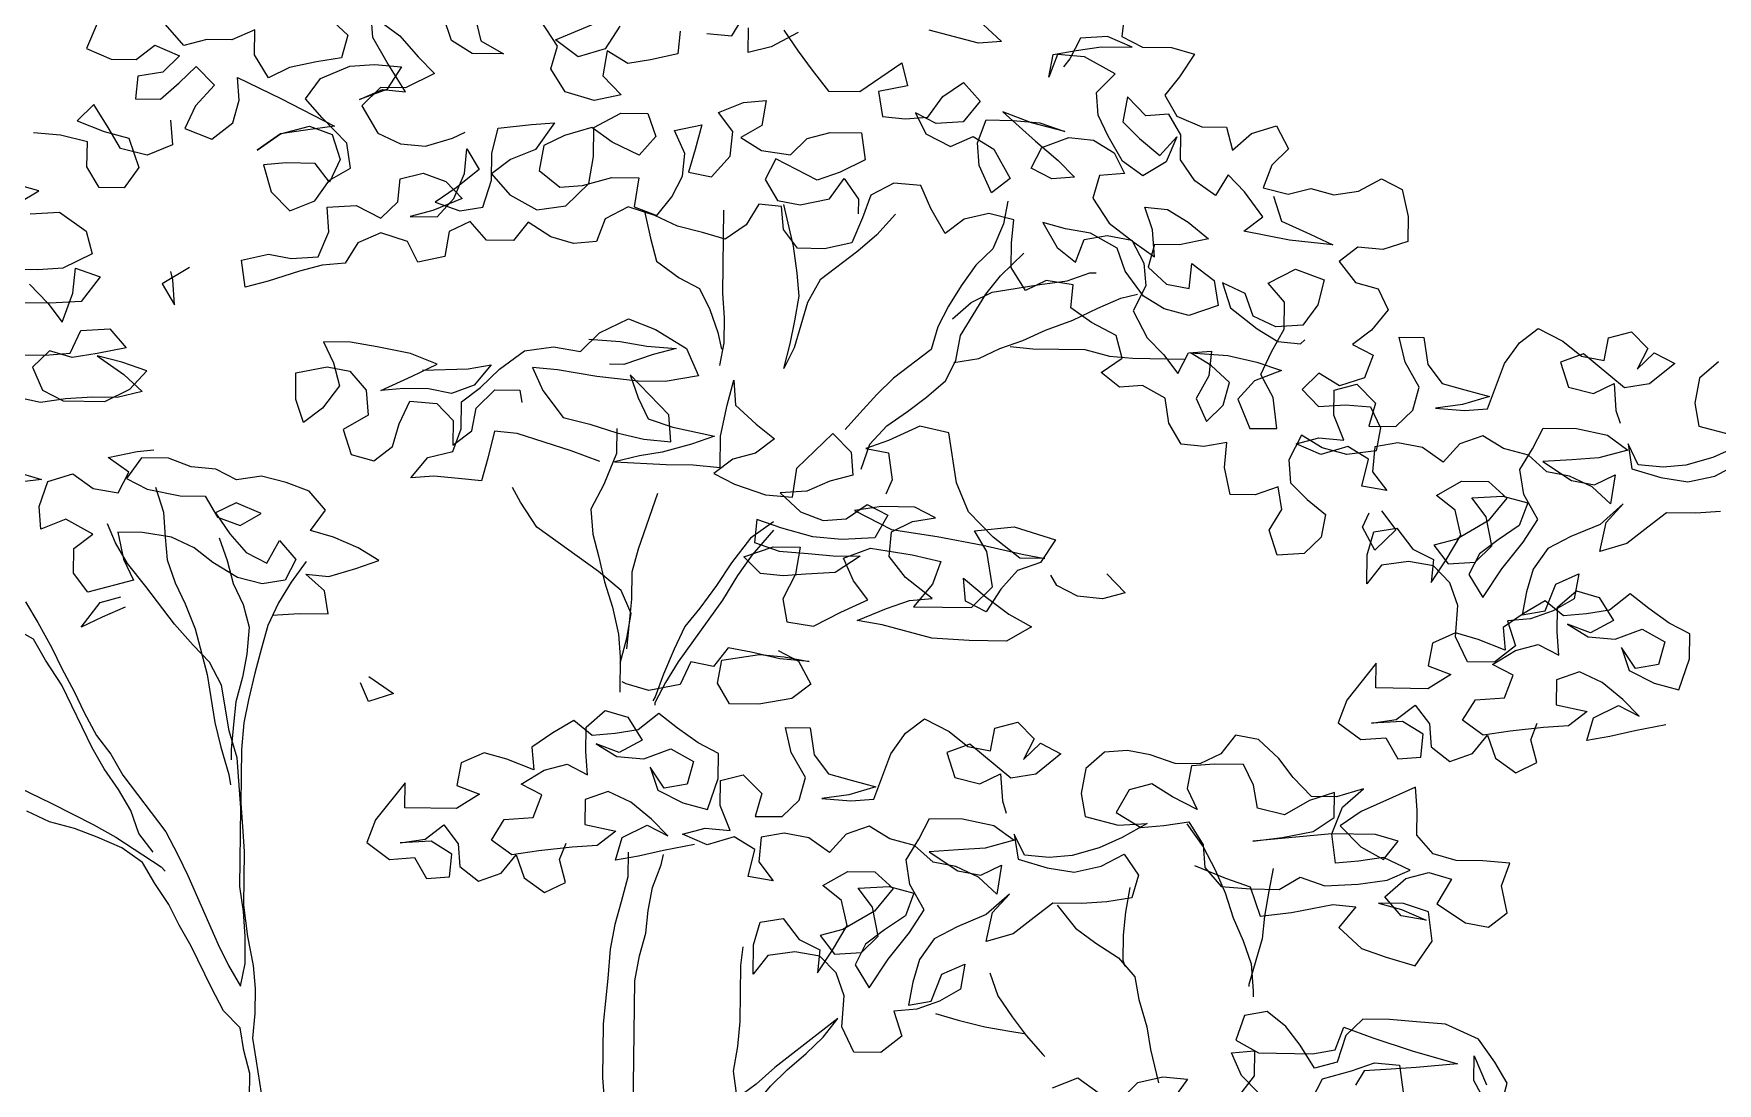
# Model space of a CAD drawing. Header units: millimetres. Extents: x 233857 to 235003, y 252930 to 253232.
# Drawn here: x 234555.6 to 234572.31, y 253164.43 to 253174.85 of the extents above; entities that cross this region are included whole.
import ezdxf

# ---------------------------------------------------------------- set-up
doc = ezdxf.new("R2010")
doc.units = ezdxf.units.MM
doc.layers.add('1DIVERS', color=7, linetype='CONTINUOUS')

msp = doc.modelspace()

# ---------------------------------------------------------------- linework, layer by layer
at = {"layer": '1DIVERS', "color": 104}
for points in [[(234556.227, 253174.952), (234556.121, 253174.706), (234556.366, 253174.6), (234556.614, 253174.597), (234556.801, 253174.738), (234557.046, 253174.632), (234556.88, 253174.47), (234556.632, 253174.432), (234556.609, 253174.205), (234556.856, 253174.202), (234557.043, 253174.365), (234557.21, 253174.527), (234557.393, 253174.34), (234557.205, 253174.136), (234557.099, 253173.911), (234557.366, 253173.804), (234557.574, 253173.967), (234557.638, 253174.192), (234557.62, 253174.419), (234558.05, 253174.208), (234558.582, 253173.933), (234558.294, 253173.896), (234558.046, 253173.858), (234557.817, 253173.696), (234558.046, 253173.858), (234558.335, 253173.936), (234558.561, 253173.851), (234558.64, 253173.603), (234558.534, 253173.378), (234558.392, 253173.565), (234558.104, 253173.569), (234557.877, 253173.551), (234557.956, 253173.282), (234558.139, 253173.094), (234558.388, 253173.194), (234558.534, 253173.398), (234558.742, 253173.519), (234558.704, 253173.767), (234558.46, 253174.017), (234558.297, 253174.205), (234558.444, 253174.409), (234558.734, 253174.529), (234558.981, 253174.546), (234559.249, 253174.522), (234559.102, 253174.297), (234558.833, 253174.198), (234559.061, 253174.298), (234559.287, 253174.274), (234559.105, 253174.565), (234558.964, 253174.814), (234558.946, 253175.041), (234559.232, 253174.831), (234559.415, 253174.623), (234559.577, 253174.456), (234559.287, 253174.316), (234559.04, 253174.319), (234558.853, 253174.136), (234559.014, 253173.866), (234559.239, 253173.76), (234559.486, 253173.736), (234559.755, 253173.815), (234559.879, 253173.876)], [(234558.534, 253175.005), (234558.717, 253174.838), (234558.653, 253174.612), (234558.405, 253174.574), (234558.137, 253174.516), (234557.929, 253174.415), (234557.788, 253174.643), (234557.791, 253174.891), (234557.563, 253174.79), (234557.316, 253174.794), (234557.089, 253174.735), (234556.906, 253174.943)], [(234566.423, 253175.049), (234566.399, 253174.823), (234566.604, 253174.718), (234566.892, 253174.714), (234567.118, 253174.649), (234566.971, 253174.425), (234566.824, 253174.241), (234566.945, 253174.034), (234567.191, 253173.928), (234567.438, 253173.924), (234567.497, 253173.697), (234567.684, 253173.86), (234567.933, 253173.939), (234568.053, 253173.711), (234567.886, 253173.548), (234567.801, 253173.323), (234568.048, 253173.258), (234568.275, 253173.317), (234568.501, 253173.252), (234568.748, 253173.29), (234568.976, 253173.411), (234569.181, 253173.305), (234569.239, 253173.037), (234569.236, 253172.79), (234568.988, 253172.71), (234568.741, 253172.734), (234568.554, 253172.592), (234568.716, 253172.384), (234568.942, 253172.32), (234569.042, 253172.112), (234568.875, 253171.909), (234568.688, 253171.767), (234568.892, 253171.661), (234568.807, 253171.436), (234568.559, 253171.356), (234568.355, 253171.483), (234568.188, 253171.32), (234568.351, 253171.153), (234568.619, 253171.17), (234568.865, 253171.147), (234568.966, 253170.939), (234568.922, 253170.713), (234568.633, 253170.676), (234568.387, 253170.741), (234568.182, 253170.867), (234568.056, 253170.621), (234568.073, 253170.395), (234568.236, 253170.228), (234568.419, 253170.081), (234568.375, 253169.855), (234568.209, 253169.693), (234567.941, 253169.675), (234567.861, 253169.924), (234567.987, 253170.128), (234567.949, 253170.355), (234567.722, 253170.275), (234567.475, 253170.279), (234567.416, 253170.547), (234567.44, 253170.794), (234567.213, 253170.756), (234566.987, 253170.779), (234566.866, 253170.987), (234566.828, 253171.234), (234566.603, 253171.361), (234566.376, 253171.343), (234566.192, 253171.489), (234566.4, 253171.631), (234566.341, 253171.858), (234566.096, 253171.985), (234565.891, 253172.132), (234565.915, 253172.358), (234565.648, 253172.402), (234565.441, 253172.302), (234565.299, 253172.53), (234565.302, 253172.777), (234565.326, 253173.004), (234565.079, 253173.069), (234564.832, 253173.01), (234564.644, 253172.868), (234564.503, 253173.117), (234564.403, 253173.345), (234564.136, 253173.369), (234563.908, 253173.248), (234563.823, 253173.023), (234563.717, 253172.777), (234563.448, 253172.718), (234563.18, 253172.722), (234563.039, 253172.909), (234563.021, 253173.136), (234562.795, 253173.159), (234562.668, 253172.955), (234562.461, 253172.813), (234562.235, 253172.878), (234561.989, 253172.943), (234561.763, 253173.049), (234561.497, 253173.134), (234561.269, 253173.014), (234561.183, 253172.788), (234560.957, 253172.771), (234560.731, 253172.835), (234560.506, 253172.982), (234560.36, 253172.799), (234560.092, 253172.802), (234559.93, 253172.989), (234559.722, 253172.889), (234559.678, 253172.642), (234559.41, 253172.584), (234559.309, 253172.791), (234559.043, 253172.877), (234558.815, 253172.777), (234558.689, 253172.573), (234558.462, 253172.555), (234558.235, 253172.496), (234557.924, 253172.397), (234557.697, 253172.338), (234557.659, 253172.606), (234557.928, 253172.665), (234558.154, 253172.621), (234558.422, 253172.638), (234558.528, 253172.884), (234558.51, 253173.131), (234558.799, 253173.148), (234559.044, 253173.021), (234559.211, 253173.184), (234559.235, 253173.41), (234559.462, 253173.469), (234559.688, 253173.384), (234559.85, 253173.217), (234559.56, 253173.097), (234559.333, 253173.038), (234559.601, 253173.035), (234559.768, 253173.218), (234559.874, 253173.464), (234559.898, 253173.711), (234560.019, 253173.503), (234559.79, 253173.321), (234559.582, 253173.179), (234559.828, 253173.094), (234560.055, 253173.132), (234560.141, 253173.399), (234560.144, 253173.666), (234560.209, 253173.913), (234560.539, 253173.95), (234560.766, 253173.967), (234560.577, 253173.702), (234560.329, 253173.602), (234560.142, 253173.46), (234560.324, 253173.252), (234560.59, 253173.105), (234560.879, 253173.142), (234561.108, 253173.366), (234561.153, 253173.633), (234561.157, 253173.921), (234561.426, 253174.062), (234561.694, 253174.059), (234561.773, 253173.831), (234561.606, 253173.648), (234561.34, 253173.775), (234561.136, 253173.922), (234560.867, 253173.843), (234560.66, 253173.742), (234560.616, 253173.496), (234560.82, 253173.328), (234561.046, 253173.346), (234561.336, 253173.425), (234561.603, 253173.421), (234561.559, 253173.134), (234561.784, 253173.048), (234561.93, 253173.232), (234562.036, 253173.437), (234562.059, 253173.663), (234561.959, 253173.891), (234562.228, 253173.949), (234562.163, 253173.703), (234562.098, 253173.477), (234562.324, 253173.433), (234562.512, 253173.636), (234562.536, 253173.883), (234562.394, 253174.07), (234562.643, 253174.17), (234562.869, 253174.188), (234562.825, 253173.941), (234562.618, 253173.821), (234562.822, 253173.694), (234563.11, 253173.65), (234563.276, 253173.812), (234563.504, 253173.871), (234563.813, 253173.867), (234563.85, 253173.599), (234563.602, 253173.479), (234563.374, 253173.399), (234562.965, 253173.61), (234562.859, 253173.406), (234562.98, 253173.198), (234563.206, 253173.154), (234563.495, 253173.212), (234563.642, 253173.416), (234563.784, 253173.209), (234563.782, 253173.064)], [(234559.976, 253175.028), (234560.035, 253174.78), (234560.26, 253174.653), (234559.951, 253174.657), (234559.746, 253174.784), (234559.667, 253175.011)], [(234562.013, 253174.878), (234561.99, 253174.652), (234561.721, 253174.594), (234561.494, 253174.556), (234561.29, 253174.682), (234561.245, 253174.435), (234561.428, 253174.247), (234561.16, 253174.189), (234560.873, 253174.275), (234560.731, 253174.503), (234560.796, 253174.729), (234560.634, 253174.978)], [(234561.416, 253174.927), (234561.269, 253174.703), (234561.001, 253174.624), (234560.776, 253174.791), (234561.252, 253174.991)], [(234562.28, 253174.855), (234562.527, 253174.831), (234562.653, 253175.035)], [(234563.187, 253174.864), (234562.917, 253174.723), (234562.69, 253174.664), (234562.693, 253174.911)], [(234563.043, 253174.886), (234563.184, 253174.678), (234563.326, 253174.491), (234563.488, 253174.283), (234563.797, 253174.279), (234564.213, 253174.562), (234564.272, 253174.335), (234563.983, 253174.277), (234564.021, 253174.029), (234564.247, 253174.006), (234564.474, 253174.024), (234564.62, 253174.228), (234564.828, 253174.369), (234564.991, 253174.182), (234564.823, 253173.978), (234564.555, 253173.961), (234564.351, 253174.066), (234564.451, 253173.859), (234564.697, 253173.732), (234564.924, 253173.833), (234565.129, 253173.706), (234565.29, 253173.416), (234565.103, 253173.274), (234564.983, 253173.544), (234564.965, 253173.77), (234565.05, 253173.996), (234565.318, 253173.992), (234565.585, 253173.968), (234565.831, 253173.883), (234565.503, 253173.969), (234565.216, 253174.076), (234565.542, 253173.784), (234565.766, 253173.595), (234565.928, 253173.429), (234565.702, 253173.411), (234565.497, 253173.516), (234565.603, 253173.721), (234565.872, 253173.821), (234566.118, 253173.797), (234566.323, 253173.671), (234566.423, 253173.464), (234566.176, 253173.446), (234566.111, 253173.22), (234566.273, 253172.971), (234566.518, 253172.783), (234566.722, 253172.636), (234566.704, 253172.904), (234566.625, 253173.131), (234566.851, 253173.108), (234567.056, 253172.982), (234567.259, 253172.815), (234566.97, 253172.756), (234566.723, 253172.76), (234566.659, 253172.534), (234566.842, 253172.367), (234567.068, 253172.323), (234567.092, 253172.57), (234567.316, 253172.402), (234567.354, 253172.154), (234567.064, 253172.055), (234566.818, 253172.12), (234566.614, 253172.246), (234566.432, 253172.495), (234566.352, 253172.723), (234566.086, 253172.871), (234565.84, 253172.915), (234565.614, 253172.979), (234565.755, 253172.731), (234565.938, 253172.584), (234566.024, 253172.81), (234566.251, 253172.848), (234566.497, 253172.804), (234566.618, 253172.575), (234566.636, 253172.349), (234566.509, 253172.103), (234566.65, 253171.834), (234566.812, 253171.667), (234566.954, 253171.48), (234567.06, 253171.684), (234567.287, 253171.702), (234567.263, 253171.455), (234567.136, 253171.23), (234567.237, 253171.002), (234567.403, 253171.165), (234567.468, 253171.391), (234567.285, 253171.558), (234567.08, 253171.684), (234567.451, 253171.659), (234567.738, 253171.593), (234567.984, 253171.508), (234567.715, 253171.408), (234567.548, 253171.225), (234567.668, 253170.935), (234567.936, 253170.932), (234567.899, 253171.241), (234567.778, 253171.469), (234567.884, 253171.695), (234568.01, 253171.919), (234568.013, 253172.187), (234567.851, 253172.375), (234568.121, 253172.515), (234568.408, 253172.409), (234568.343, 253172.162), (234568.196, 253171.958), (234567.928, 253171.941), (234567.703, 253172.047), (234567.623, 253172.274), (234567.398, 253172.38), (234567.477, 253172.132), (234567.742, 253171.923), (234567.947, 253171.797), (234568.173, 253171.773), (234568.215, 253171.814)], [(234565.021, 253174.943), (234565.204, 253174.776), (234564.977, 253174.759), (234564.485, 253174.888)], [(234567.903, 253173.239), (234567.982, 253172.991), (234568.269, 253172.864), (234568.494, 253172.758), (234568.062, 253172.804), (234567.61, 253172.892), (234567.798, 253173.034), (234567.615, 253173.284), (234567.453, 253173.451), (234567.327, 253173.246), (234567.123, 253173.393), (234566.981, 253173.601), (234566.984, 253173.848), (234566.863, 253174.055), (234566.636, 253174.038), (234566.453, 253174.225), (234566.409, 253173.979), (234566.572, 253173.812), (234566.776, 253173.644), (234566.943, 253173.828), (234566.837, 253173.582), (234566.608, 253173.441), (234566.404, 253173.587), (234566.263, 253173.836), (234566.163, 253174.043), (234566.145, 253174.27), (234566.333, 253174.453), (234566.026, 253174.622), (234565.758, 253174.646), (234565.673, 253174.42), (234565.717, 253174.646), (234565.944, 253174.685), (234566.192, 253174.723), (234566.501, 253174.719), (234566.255, 253174.825), (234565.987, 253174.808), (234565.881, 253174.603), (234565.819, 253174.522)], [(234556.956, 253173.995), (234556.974, 253173.748), (234556.725, 253173.648), (234556.458, 253173.713), (234556.337, 253173.92), (234556.196, 253174.149), (234556.029, 253173.986), (234556.296, 253173.88), (234556.542, 253173.815), (234556.641, 253173.525), (234556.494, 253173.321), (234556.247, 253173.324), (234556.126, 253173.532), (234556.13, 253173.779), (234555.863, 253173.844), (234555.595, 253173.868)], [(234555.442, 253173.17), (234555.65, 253173.291), (234555.424, 253173.355)], [(234564.153, 253173.06), (234563.965, 253172.856), (234563.777, 253172.694), (234563.403, 253172.41), (234563.277, 253172.185), (234563.147, 253171.734), (234563.042, 253171.529), (234563.107, 253171.775), (234563.151, 253172.001), (234563.195, 253172.248), (234563.177, 253172.475), (234563.139, 253172.743), (234563.042, 253173.156)], [(234565.266, 253173.19), (234565.222, 253172.964), (234565.116, 253172.718), (234564.949, 253172.555), (234564.803, 253172.351), (234564.677, 253172.147), (234564.571, 253171.942), (234564.506, 253171.717), (234564.132, 253171.433), (234563.965, 253171.27), (234563.798, 253171.087), (234563.652, 253170.924)], [(234555.564, 253173.065), (234555.853, 253173.082), (234556.118, 253172.893), (234556.177, 253172.666), (234555.887, 253172.526), (234555.64, 253172.508), (234555.372, 253172.511)], [(234561.661, 253173.091), (234561.719, 253172.823), (234561.778, 253172.595), (234562.003, 253172.428), (234562.207, 253172.322), (234562.308, 253172.115), (234562.387, 253171.887), (234562.426, 253171.722)], [(234562.444, 253173.102), (234562.433, 253172.278), (234562.451, 253172.031), (234562.448, 253171.784), (234562.404, 253171.558)], [(234563.812, 253170.531), (234563.897, 253170.777), (234564.064, 253170.96), (234564.272, 253171.102), (234564.459, 253171.243), (234564.647, 253171.406), (234564.752, 253171.61), (234564.796, 253171.857), (234565.049, 253172.266), (234565.195, 253172.449), (234565.425, 253172.673)], [(234555.556, 253172.365), (234555.739, 253172.177), (234555.88, 253171.99), (234555.987, 253172.277), (234556.011, 253172.524), (234556.257, 253172.439), (234556.068, 253172.194), (234555.759, 253172.177), (234555.491, 253172.18)], [(234557.144, 253172.53), (234556.874, 253172.369), (234556.995, 253172.161), (234556.977, 253172.409), (234556.958, 253172.491)], [(234564.716, 253172.023), (234564.904, 253172.185), (234565.111, 253172.286), (234565.338, 253172.324), (234565.585, 253172.362), (234565.854, 253172.4), (234566.081, 253172.479), (234566.143, 253172.479)], [(234564.731, 253171.59), (234564.979, 253171.628), (234565.186, 253171.729), (234565.414, 253171.808), (234565.642, 253171.908), (234565.911, 253172.008), (234566.159, 253172.128), (234566.387, 253172.228), (234566.552, 253172.267)], [(234561.218, 253170.605), (234560.931, 253170.711), (234560.397, 253170.883), (234560.171, 253170.906), (234560.106, 253170.639), (234560.041, 253170.414), (234559.815, 253170.437), (234559.568, 253170.461), (234559.341, 253170.443), (234559.509, 253170.647), (234559.757, 253170.706), (234559.842, 253170.931), (234559.845, 253171.199), (234560.032, 253171.341), (234560.22, 253171.524), (234560.47, 253171.706), (234560.758, 253171.743), (234561.026, 253171.699), (234561.213, 253171.882), (234561.503, 253172.022), (234561.77, 253171.916), (234562.076, 253171.727), (234562.196, 253171.457), (234561.866, 253171.4), (234561.598, 253171.403), (234561.187, 253171.45), (234560.797, 253171.516), (234560.55, 253171.54), (234560.65, 253171.312), (234560.852, 253171.042), (234561.119, 253170.977), (234561.386, 253170.891), (234561.653, 253170.826), (234561.92, 253170.802), (234561.903, 253171.07), (234561.517, 253171.466), (234561.596, 253171.238), (234561.697, 253171.031), (234561.943, 253170.946), (234562.354, 253170.858), (234562.126, 253170.779), (234561.837, 253170.7), (234561.61, 253170.662), (234561.362, 253170.603), (234561.876, 253170.576), (234562.144, 253170.572), (234562.411, 253170.548), (234562.415, 253170.857), (234562.481, 253171.165), (234562.546, 253171.412), (234562.563, 253171.164), (234562.767, 253170.976), (234562.951, 253170.83), (234562.763, 253170.688), (234562.536, 253170.629), (234562.349, 253170.487), (234562.554, 253170.382), (234562.861, 253170.275), (234563.129, 253170.251), (234563.173, 253170.539), (234563.528, 253170.884), (234563.711, 253170.697), (234563.729, 253170.47), (234563.501, 253170.411), (234563.273, 253170.311), (234563.006, 253170.294), (234563.209, 253170.106), (234563.435, 253170.021), (234563.661, 253170.038), (234563.869, 253170.18), (234564.074, 253170.074), (234563.947, 253169.849), (234563.618, 253169.833), (234563.33, 253169.857), (234563.022, 253169.943), (234562.776, 253170.029), (234562.752, 253169.803), (234562.998, 253169.717), (234563.286, 253169.693), (234563.533, 253169.669), (234563.801, 253169.666), (234563.552, 253169.504), (234563.263, 253169.487), (234563.036, 253169.47), (234562.81, 253169.493), (234562.647, 253169.66), (234562.937, 253169.759), (234563.205, 253169.756), (234563.16, 253169.489), (234563.033, 253169.243), (234563.072, 253169.016), (234563.339, 253168.972), (234563.608, 253169.112), (234563.878, 253169.232), (234563.736, 253169.42), (234563.636, 253169.647), (234563.905, 253169.747), (234564.316, 253169.68), (234564.603, 253169.615), (234564.518, 253169.389), (234564.33, 253169.165), (234564.907, 253169.158), (234565.115, 253169.361), (234565.058, 253169.712), (234564.937, 253169.919), (234565.329, 253169.956), (234565.739, 253169.827), (234565.592, 253169.602), (234565.364, 253169.523), (234565.197, 253169.339), (234565.05, 253169.115), (234564.846, 253169.22), (234564.828, 253169.447), (234565.052, 253169.259), (234565.276, 253169.091), (234565.501, 253168.965), (234565.252, 253168.824), (234564.882, 253168.828), (234564.511, 253168.854), (234564.019, 253168.984), (234563.772, 253169.028), (234564.062, 253169.148), (234564.29, 253169.227), (234564.516, 253169.245), (234564.251, 253169.454), (234564.089, 253169.662), (234564.113, 253169.909), (234564.32, 253170.009), (234564.547, 253170.048), (234564.342, 253170.153), (234564.013, 253170.158), (234563.745, 253170.12), (234564.113, 253169.93), (234564.565, 253169.862), (234565.017, 253169.774), (234565.408, 253169.687), (234565.634, 253169.643), (234565.386, 253169.646), (234565.121, 253169.855), (234564.877, 253170.105), (234564.757, 253170.395), (234564.681, 253170.891), (234564.394, 253170.956), (234564.083, 253170.816), (234563.856, 253170.736), (234564.082, 253170.692), (234564.119, 253170.424), (234564.056, 253170.281)], [(234555.3, 253171.668), (234555.712, 253171.663), (234555.959, 253171.68), (234556.065, 253171.905), (234556.353, 253171.922), (234556.516, 253171.735), (234556.227, 253171.677), (234555.979, 253171.639), (234555.753, 253171.703), (234555.586, 253171.541), (234555.686, 253171.313), (234555.891, 253171.207), (234556.303, 253171.202), (234556.552, 253171.323), (234556.719, 253171.506), (234556.473, 253171.591), (234556.226, 253171.656), (234556.492, 253171.468), (234556.675, 253171.301), (234556.427, 253171.242), (234556.18, 253171.245), (234555.912, 253171.228), (234555.664, 253171.19), (234555.377, 253171.255)], [(234559.458, 253171.513), (234559.911, 253171.527), (234560.138, 253171.566), (234559.971, 253171.362), (234559.743, 253171.282), (234559.517, 253171.326), (234559.27, 253171.33), (234559.044, 253171.312), (234559.354, 253171.452), (234559.603, 253171.572), (234559.336, 253171.679), (234559.008, 253171.745), (234558.741, 253171.789), (234558.473, 253171.793), (234558.573, 253171.585), (234558.632, 253171.358), (234558.465, 253171.134), (234558.277, 253170.992), (234558.198, 253171.22), (234558.201, 253171.487), (234558.511, 253171.545), (234558.737, 253171.501), (234558.899, 253171.314), (234558.917, 253171.066), (234558.668, 253170.925), (234558.747, 253170.677), (234558.973, 253170.612), (234559.16, 253170.754), (234559.225, 253170.98), (234559.33, 253171.205), (234559.598, 253171.181), (234559.761, 253171.014), (234559.757, 253170.767), (234559.945, 253170.909), (234559.989, 253171.135), (234560.176, 253171.318), (234560.423, 253171.315), (234560.442, 253171.191)], [(234561.109, 253171.821), (234561.418, 253171.797), (234561.685, 253171.752), (234561.973, 253171.728), (234561.746, 253171.669), (234561.456, 253171.57), (234561.312, 253171.572)], [(234572.341, 253170.111), (234572.094, 253170.093), (234571.805, 253170.097), (234571.618, 253169.955), (234571.41, 253169.793), (234571.141, 253169.714), (234571.207, 253170.002), (234571.374, 253170.185), (234571.145, 253169.982), (234570.855, 253169.862), (234570.627, 253169.741), (234570.48, 253169.537), (234570.416, 253169.311), (234570.372, 253169.085), (234570.599, 253169.124), (234570.705, 253169.39), (234570.933, 253169.49), (234570.888, 253169.244), (234570.681, 253169.123), (234570.453, 253169.043), (234570.227, 253169.025), (234570.306, 253168.777), (234570.098, 253168.615), (234569.83, 253168.619), (234569.71, 253168.867), (234569.734, 253169.176), (234569.655, 253169.403), (234569.492, 253169.57), (234569.245, 253169.614), (234568.977, 253169.577), (234568.831, 253169.393), (234568.834, 253169.681), (234568.899, 253169.907), (234569.126, 253169.945), (234569.288, 253169.737), (234569.493, 253169.632), (234569.469, 253169.406), (234569.616, 253169.63), (234569.764, 253169.876), (234569.705, 253170.124), (234569.521, 253170.27), (234569.77, 253170.411), (234570.038, 253170.408), (234570.221, 253170.241), (234570.033, 253170.016), (234569.722, 253169.835), (234569.495, 253169.776), (234569.636, 253169.589), (234569.904, 253169.606), (234570.071, 253169.769), (234570.013, 253170.058), (234569.871, 253170.245), (234570.18, 253170.262), (234570.427, 253170.197), (234570.342, 253169.971), (234570.134, 253169.83), (234569.947, 253169.688), (234569.841, 253169.483), (234569.982, 253169.255), (234570.171, 253169.541), (234570.381, 253169.806), (234570.528, 253170.031), (234570.387, 253170.28), (234570.349, 253170.527), (234570.475, 253170.732), (234570.58, 253170.936), (234570.91, 253170.932), (234571.218, 253170.866), (234571.422, 253170.72), (234571.133, 253170.641), (234570.865, 253170.624), (234570.576, 253170.607), (234570.862, 253170.418), (234571.088, 253170.374), (234571.295, 253170.474), (234571.25, 253170.186), (234571.067, 253170.353), (234570.842, 253170.459), (234570.616, 253170.503), (234570.433, 253170.67), (234570.186, 253170.735), (234569.982, 253170.861), (234569.754, 253170.782), (234569.587, 253170.599), (234569.383, 253170.745), (234569.137, 253170.79), (234568.91, 253170.751), (234568.886, 253170.505), (234569.028, 253170.317), (234568.781, 253170.362), (234568.846, 253170.629), (234568.642, 253170.755), (234568.373, 253170.676), (234568.127, 253170.782), (234568.355, 253170.841), (234568.602, 253170.817), (234568.502, 253171.066), (234568.505, 253171.313), (234568.732, 253171.372), (234568.915, 253171.184), (234568.851, 253170.958), (234569.118, 253170.955), (234569.285, 253171.117), (234569.35, 253171.343), (234569.209, 253171.592), (234569.15, 253171.84), (234569.397, 253171.837), (234569.435, 253171.569), (234569.577, 253171.381), (234569.802, 253171.317), (234570.049, 253171.252), (234569.78, 253171.173), (234569.512, 253171.135), (234569.8, 253171.111), (234570.027, 253171.129), (234570.197, 253171.58), (234570.344, 253171.784), (234570.531, 253171.926), (234570.776, 253171.799), (234570.96, 253171.652), (234571.186, 253171.608), (234571.23, 253171.834), (234571.457, 253171.893), (234571.62, 253171.726), (234571.514, 253171.522), (234571.681, 253171.684), (234571.886, 253171.579), (234571.636, 253171.376), (234571.389, 253171.338), (234570.981, 253171.673), (234570.753, 253171.593), (234570.833, 253171.345), (234571.079, 253171.28), (234571.286, 253171.38), (234571.303, 253171.113), (234571.343, 253170.988)], [(234565.289, 253171.748), (234565.516, 253171.724), (234566.03, 253171.718), (234566.277, 253171.653), (234566.503, 253171.63), (234567.018, 253171.623)], [(234572.319, 253171.594), (234572.131, 253171.432), (234572.087, 253171.185), (234572.125, 253170.958), (234572.454, 253170.871)], [(234561.387, 253170.932), (234561.383, 253170.685), (234561.256, 253170.378), (234561.129, 253170.132), (234561.147, 253169.885), (234561.206, 253169.657), (234561.264, 253169.41), (234561.344, 253169.161), (234561.402, 253168.893), (234561.42, 253168.666), (234561.415, 253168.316)], [(234557.965, 253169.081), (234558.233, 253169.098), (234558.521, 253169.094), (234558.483, 253169.321), (234558.3, 253169.488), (234558.526, 253169.465), (234558.795, 253169.544), (234559.022, 253169.623), (234558.818, 253169.749), (234558.572, 253169.855), (234558.346, 253169.92), (234558.493, 253170.124), (234558.331, 253170.312), (234558.105, 253170.397), (234557.859, 253170.462), (234557.611, 253170.424), (234557.407, 253170.529), (234557.16, 253170.553), (234556.934, 253170.638), (234556.667, 253170.642), (234556.52, 253170.437), (234556.724, 253170.332), (234557.053, 253170.266), (234557.3, 253170.263), (234557.421, 253170.055), (234557.647, 253169.97), (234557.854, 253170.091), (234557.608, 253170.197), (234557.401, 253170.097), (234557.543, 253169.889), (234557.705, 253169.702), (234557.91, 253169.596), (234558.036, 253169.821), (234558.199, 253169.634), (234558.093, 253169.429), (234557.866, 253169.391), (234557.62, 253169.456), (234557.374, 253169.603), (234557.191, 253169.749), (234556.966, 253169.855), (234556.678, 253169.9), (234556.431, 253169.903), (234556.489, 253169.635), (234556.589, 253169.427), (234556.135, 253169.31), (234555.993, 253169.497), (234555.996, 253169.744), (234556.183, 253169.886), (234555.917, 253170.033), (234555.669, 253169.933), (234555.651, 253170.16), (234555.737, 253170.406), (234555.985, 253170.485), (234556.189, 253170.339), (234556.436, 253170.294), (234556.541, 253170.499), (234556.337, 253170.646), (234556.626, 253170.704), (234556.791, 253170.722)], [(234572.493, 253170.747), (234572.265, 253170.647), (234571.997, 253170.568), (234571.77, 253170.551), (234571.523, 253170.574), (234571.423, 253170.782), (234571.461, 253170.534), (234571.748, 253170.448), (234572.015, 253170.403), (234572.284, 253170.462), (234572.512, 253170.582)], [(234555.388, 253170.514), (234555.675, 253170.428), (234555.366, 253170.39)], [(234556.782, 253166.727), (234556.64, 253166.914), (234556.561, 253167.142), (234556.44, 253167.349), (234556.298, 253167.557), (234556.177, 253167.764), (234555.876, 253168.386), (234555.714, 253168.635), (234555.594, 253168.843), (234555.369, 253168.969), (234555.143, 253169.075), (234554.939, 253169.181), (234554.734, 253169.307), (234554.551, 253169.474), (234554.388, 253169.641), (234554.205, 253169.808), (234553.981, 253169.996), (234553.798, 253170.184), (234553.717, 253170.308)], [(234556.807, 253170.351), (234556.886, 253170.103), (234556.904, 253169.856), (234556.922, 253169.629), (234557.001, 253169.402), (234557.101, 253169.194), (234557.201, 253168.946), (234557.319, 253168.491), (234557.357, 253168.264), (234557.395, 253168.017), (234557.454, 253167.769), (234557.533, 253167.5), (234557.552, 253167.397)], [(234561.419, 253168.604), (234561.484, 253168.851), (234561.528, 253169.097), (234561.428, 253169.325), (234561.204, 253169.513), (234560.592, 253169.954), (234560.43, 253170.203), (234560.349, 253170.348)], [(234561.79, 253170.289), (234561.598, 253169.735), (234561.533, 253169.509), (234561.53, 253169.241), (234561.506, 253168.974), (234561.483, 253168.748)], [(234555.516, 253169.214), (234555.637, 253169.007), (234555.778, 253168.758), (234555.878, 253168.551), (234555.999, 253168.323), (234556.099, 253168.116), (234556.22, 253167.887), (234556.362, 253167.7), (234556.483, 253167.493), (234556.908, 253166.931), (234557.029, 253166.703), (234557.129, 253166.496), (234557.429, 253165.813), (234557.53, 253165.605), (234557.651, 253165.398), (234557.695, 253165.624), (234557.698, 253165.892), (234557.681, 253166.139), (234557.643, 253166.387), (234557.653, 253167.169), (234557.635, 253167.437), (234557.618, 253167.664), (234557.539, 253167.933), (234557.462, 253168.387), (234557.341, 253168.615), (234557.179, 253168.782), (234556.996, 253168.99), (234556.712, 253169.364), (234556.53, 253169.593), (234556.409, 253169.8), (234556.329, 253169.987)], [(234562.94, 253170.006), (234562.712, 253169.844), (234562.523, 253169.6), (234562.376, 253169.375), (234562.208, 253169.151), (234562.062, 253168.967), (234561.956, 253168.742), (234561.85, 253168.496), (234561.765, 253168.271), (234561.744, 253168.23)], [(234568.976, 253170.115), (234569.118, 253169.928), (234568.909, 253169.725), (234568.788, 253169.953), (234568.852, 253170.096)], [(234557.439, 253169.849), (234557.519, 253169.622), (234557.578, 253169.394), (234557.678, 253169.187), (234557.737, 253168.96), (234557.713, 253168.692), (234557.669, 253168.466), (234557.604, 253168.22), (234557.581, 253167.994), (234557.557, 253167.747), (234557.556, 253167.644)], [(234562.939, 253169.924), (234562.73, 253169.679), (234562.583, 253169.475), (234562.436, 253169.23), (234561.996, 253168.618), (234561.87, 253168.413), (234561.764, 253168.209), (234561.764, 253168.188)], [(234558.301, 253169.612), (234558.154, 253169.408), (234558.028, 253169.203), (234557.922, 253168.978), (234557.858, 253168.752), (234557.793, 253168.506), (234557.728, 253168.239), (234557.684, 253168.013), (234557.66, 253167.746), (234557.653, 253167.21), (234557.671, 253166.984), (234557.688, 253166.736), (234557.681, 253166.201), (234557.719, 253165.891), (234557.777, 253165.602), (234557.795, 253165.376), (234557.792, 253165.128), (234557.768, 253164.882), (234557.806, 253164.655), (234557.92, 253163.912)], [(234566.249, 253169.491), (234566.432, 253169.303), (234566.205, 253169.244), (234565.958, 253169.268), (234565.754, 253169.374), (234565.693, 253169.477)], [(234571.799, 253167.992), (234571.489, 253167.934), (234571.241, 253167.875), (234571.014, 253167.837), (234571.079, 253168.063), (234571.328, 253168.183), (234571.532, 253168.077), (234571.37, 253168.244), (234571.166, 253168.412), (234570.941, 253168.517), (234570.713, 253168.438), (234570.71, 253168.191), (234571.018, 253168.125), (234570.831, 253167.983), (234570.584, 253167.966), (234570.254, 253167.929), (234569.985, 253167.891), (234569.781, 253168.038), (234569.907, 253168.242), (234570.196, 253168.259), (234570.281, 253168.484), (234570.077, 253168.59), (234570.305, 253168.731), (234570.532, 253168.79), (234570.737, 253168.685), (234570.719, 253168.911), (234570.722, 253169.159), (234570.91, 253169.321), (234571.135, 253169.256), (234571.277, 253169.028), (234571.049, 253168.907), (234570.823, 253168.993), (234571.027, 253168.866), (234571.295, 253168.842), (234571.564, 253168.942), (234571.789, 253168.816), (234571.724, 253168.59), (234571.497, 253168.552), (234571.356, 253168.759), (234571.435, 253168.532), (234571.681, 253168.405), (234571.927, 253168.34), (234572.034, 253168.648), (234572.037, 253168.895), (234571.832, 253169), (234571.628, 253169.147), (234571.445, 253169.294), (234571.237, 253169.131), (234571.01, 253169.093), (234570.783, 253169.075), (234570.599, 253169.222), (234570.392, 253169.101), (234570.184, 253168.959), (234570.202, 253168.733), (234569.936, 253168.839), (234569.71, 253168.904), (234569.482, 253168.804), (234569.438, 253168.578), (234569.663, 253168.492), (234569.435, 253168.351), (234568.92, 253168.358), (234568.923, 253168.605), (234568.63, 253168.238), (234568.545, 253168.012), (234568.77, 253167.845), (234569.017, 253167.862), (234569.138, 253167.655), (234569.365, 253167.672), (234569.388, 253167.899), (234569.184, 253168.025), (234568.875, 253168.008), (234569.122, 253168.046), (234569.309, 253168.188), (234569.451, 253168.001), (234569.469, 253167.774), (234569.653, 253167.627), (234569.88, 253167.707), (234570.027, 253167.89), (234570.106, 253167.663), (234570.31, 253167.516), (234570.517, 253167.617), (234570.458, 253167.844), (234570.522, 253168.008)], [(234556.504, 253169.161), (234556.276, 253169.061), (234556.069, 253168.96), (234556.257, 253169.205), (234556.464, 253169.264)], [(234562.986, 253168.729), (234563.19, 253168.623), (234563.311, 253168.395), (234563.124, 253168.253), (234562.794, 253168.196), (234562.505, 253168.199), (234562.384, 253168.407), (234562.428, 253168.633), (234562.8, 253168.69), (234563.047, 253168.666), (234563.293, 253168.622), (234563.005, 253168.646), (234562.718, 253168.712), (234562.492, 253168.756), (234562.345, 253168.572), (234562.119, 253168.616), (234562.014, 253168.391), (234561.704, 253168.333), (234561.478, 253168.398), (234561.437, 253168.419)], [(234558.925, 253168.471), (234559.17, 253168.303), (234558.922, 253168.224), (234558.842, 253168.41)], [(234562.158, 253166.803), (234561.849, 253166.745), (234561.601, 253166.687), (234561.374, 253166.648), (234561.438, 253166.874), (234561.687, 253166.995), (234561.892, 253166.889), (234561.729, 253167.056), (234561.525, 253167.223), (234561.3, 253167.329), (234561.072, 253167.25), (234561.069, 253167.002), (234561.377, 253166.937), (234561.19, 253166.795), (234560.943, 253166.777), (234560.613, 253166.74), (234560.345, 253166.703), (234560.141, 253166.849), (234560.267, 253167.054), (234560.555, 253167.071), (234560.64, 253167.296), (234560.436, 253167.402), (234560.664, 253167.543), (234560.891, 253167.602), (234561.096, 253167.496), (234561.078, 253167.723), (234561.081, 253167.97), (234561.269, 253168.133), (234561.495, 253168.068), (234561.636, 253167.84), (234561.408, 253167.719), (234561.182, 253167.804), (234561.387, 253167.678), (234561.654, 253167.654), (234561.923, 253167.754), (234562.148, 253167.627), (234562.083, 253167.402), (234561.856, 253167.363), (234561.715, 253167.571), (234561.794, 253167.343), (234562.04, 253167.217), (234562.286, 253167.152), (234562.393, 253167.459), (234562.396, 253167.707), (234562.192, 253167.812), (234561.987, 253167.959), (234561.804, 253168.105), (234561.596, 253167.943), (234561.369, 253167.905), (234561.142, 253167.887), (234560.959, 253168.034), (234560.751, 253167.913), (234560.543, 253167.771), (234560.561, 253167.544), (234560.295, 253167.651), (234560.069, 253167.715), (234559.841, 253167.615), (234559.797, 253167.389), (234560.023, 253167.304), (234559.794, 253167.163), (234559.28, 253167.169), (234559.283, 253167.416), (234558.99, 253167.049), (234558.904, 253166.824), (234559.129, 253166.656), (234559.376, 253166.674), (234559.497, 253166.466), (234559.724, 253166.484), (234559.747, 253166.71), (234559.543, 253166.836), (234559.234, 253166.82), (234559.482, 253166.858), (234559.669, 253167), (234559.811, 253166.812), (234559.828, 253166.586), (234560.012, 253166.439), (234560.239, 253166.519), (234560.386, 253166.702), (234560.465, 253166.475), (234560.669, 253166.328), (234560.877, 253166.428), (234560.818, 253166.655), (234560.882, 253166.819)], [(234554.574, 253168.032), (234554.737, 253167.844), (234554.92, 253167.677), (234555.145, 253167.551), (234555.349, 253167.425), (234555.554, 253167.319), (234555.779, 253167.213), (234556.188, 253167.002), (234556.413, 253166.876), (234556.862, 253166.582), (234556.903, 253166.54)], [(234567.119, 253166.597), (234567.426, 253166.469), (234567.672, 253166.384), (234567.772, 253166.094), (234568.081, 253166.131), (234568.494, 253166.208), (234568.72, 253166.185), (234568.553, 253165.981), (234568.777, 253165.772), (234569.023, 253165.687), (234569.31, 253165.601), (234569.478, 253165.846), (234569.441, 253166.135), (234569.194, 253166.22), (234568.947, 253166.223), (234569.173, 253166.159), (234569.419, 253166.053), (234569.172, 253166.097), (234569.01, 253166.284), (234569.218, 253166.467), (234569.445, 253166.526), (234569.671, 253166.461), (234569.524, 253166.216), (234569.81, 253166.027), (234570.036, 253165.983), (234570.223, 253166.125), (234570.165, 253166.393), (234570.25, 253166.619), (234569.982, 253166.643), (234569.715, 253166.646), (234569.489, 253166.711), (234569.327, 253166.898), (234569.33, 253167.145), (234569.312, 253167.372), (234569.084, 253167.272), (234568.773, 253167.132), (234568.566, 253166.99), (234568.769, 253166.782), (234568.994, 253166.655), (234569.14, 253166.839), (234568.915, 253166.903), (234568.482, 253166.909), (234567.699, 253166.836), (234567.988, 253166.874), (234568.297, 253166.932), (234568.505, 253167.073), (234568.508, 253167.32), (234568.26, 253167.241), (234568.011, 253167.1), (234567.744, 253167.165), (234567.706, 253167.392), (234567.605, 253167.6), (234567.317, 253167.603), (234567.09, 253167.585), (234567.046, 253167.359), (234567.147, 253167.152), (234566.901, 253167.279), (234566.697, 253167.405), (234566.47, 253167.346), (234566.343, 253167.121), (234566.588, 253166.974), (234566.815, 253166.992), (234567.063, 253167.03), (234567.204, 253166.801), (234567.222, 253166.575), (234567.384, 253166.387), (234567.672, 253166.363), (234567.961, 253166.359), (234568.168, 253166.48), (234568.414, 253166.395), (234568.744, 253166.411), (234569.033, 253166.449), (234569.26, 253166.549), (234568.994, 253166.676), (234568.747, 253166.638), (234568.52, 253166.62), (234568.482, 253166.909), (234568.589, 253167.175), (234568.797, 253167.358), (234568.528, 253167.279), (234568.281, 253167.282), (234568.098, 253167.47), (234567.956, 253167.657), (234567.753, 253167.845), (234567.527, 253167.889), (234567.38, 253167.705), (234567.173, 253167.605), (234566.926, 253167.608), (234566.68, 253167.694), (234566.454, 253167.738), (234566.227, 253167.72), (234566.04, 253167.558), (234565.995, 253167.311), (234566.034, 253167.084), (234566.362, 253166.997), (234566.651, 253167.014), (234566.402, 253166.873), (234566.174, 253166.773), (234565.905, 253166.694), (234565.678, 253166.677), (234565.432, 253166.7), (234565.331, 253166.907), (234565.369, 253166.66), (234565.657, 253166.574), (234565.924, 253166.529), (234566.192, 253166.588), (234566.42, 253166.708), (234566.562, 253166.501), (234566.497, 253166.275), (234566.25, 253166.237), (234566.002, 253166.219), (234565.714, 253166.223), (234565.527, 253166.081), (234565.319, 253165.919), (234565.05, 253165.84), (234565.115, 253166.128), (234565.283, 253166.311), (234565.053, 253166.108), (234564.764, 253165.988), (234564.535, 253165.867), (234564.389, 253165.663), (234564.324, 253165.437), (234564.28, 253165.211), (234564.507, 253165.25), (234564.613, 253165.516), (234564.841, 253165.616), (234564.797, 253165.37), (234564.589, 253165.249), (234564.362, 253165.169), (234564.135, 253165.151), (234564.214, 253164.903), (234564.006, 253164.741), (234563.739, 253164.744), (234563.618, 253164.993), (234563.643, 253165.302), (234563.563, 253165.529), (234563.401, 253165.696), (234563.154, 253165.74), (234562.886, 253165.703), (234562.739, 253165.519), (234562.743, 253165.807), (234562.808, 253166.033), (234563.035, 253166.071), (234563.197, 253165.863), (234563.401, 253165.758), (234563.378, 253165.532), (234563.525, 253165.756), (234563.672, 253166.002), (234563.614, 253166.249), (234563.43, 253166.396), (234563.679, 253166.537), (234563.947, 253166.534), (234564.13, 253166.367), (234563.942, 253166.142), (234563.63, 253165.961), (234563.403, 253165.902), (234563.545, 253165.715), (234563.813, 253165.732), (234563.98, 253165.895), (234563.922, 253166.184), (234563.78, 253166.371), (234564.089, 253166.388), (234564.335, 253166.323), (234564.25, 253166.097), (234564.042, 253165.956), (234563.855, 253165.814), (234563.75, 253165.609), (234563.891, 253165.381), (234564.08, 253165.667), (234564.289, 253165.932), (234564.436, 253166.157), (234564.295, 253166.406), (234564.257, 253166.653), (234564.383, 253166.858), (234564.489, 253167.062), (234564.818, 253167.058), (234565.126, 253166.992), (234565.33, 253166.846), (234565.041, 253166.767), (234564.773, 253166.75), (234564.485, 253166.733), (234564.771, 253166.544), (234564.997, 253166.5), (234565.204, 253166.6), (234565.159, 253166.312), (234564.976, 253166.479), (234564.751, 253166.585), (234564.525, 253166.629), (234564.341, 253166.796), (234564.095, 253166.861), (234563.891, 253166.987), (234563.663, 253166.908), (234563.496, 253166.725), (234563.292, 253166.871), (234563.045, 253166.916), (234562.818, 253166.877), (234562.795, 253166.631), (234562.936, 253166.443), (234562.69, 253166.488), (234562.755, 253166.755), (234562.551, 253166.881), (234562.282, 253166.802), (234562.036, 253166.908), (234562.263, 253166.967), (234562.51, 253166.943), (234562.41, 253167.191), (234562.413, 253167.439), (234562.641, 253167.497), (234562.824, 253167.31), (234562.759, 253167.084), (234563.027, 253167.081), (234563.194, 253167.243), (234563.258, 253167.469), (234563.117, 253167.718), (234563.059, 253167.966), (234563.306, 253167.963), (234563.343, 253167.695), (234563.485, 253167.507), (234563.711, 253167.443), (234563.957, 253167.378), (234563.689, 253167.299), (234563.42, 253167.261), (234563.708, 253167.237), (234563.935, 253167.255), (234564.106, 253167.706), (234564.252, 253167.91), (234564.439, 253168.051), (234564.685, 253167.925), (234564.869, 253167.778), (234565.095, 253167.734), (234565.139, 253167.96), (234565.366, 253168.019), (234565.529, 253167.852), (234565.423, 253167.648), (234565.59, 253167.81), (234565.794, 253167.705), (234565.545, 253167.502), (234565.297, 253167.464), (234564.889, 253167.799), (234564.662, 253167.719), (234564.741, 253167.471), (234564.987, 253167.406), (234565.195, 253167.506), (234565.212, 253167.238), (234565.251, 253167.114)], [(234557.74, 253164.285), (234557.743, 253164.532), (234557.684, 253164.759), (234557.646, 253164.986), (234557.483, 253165.153), (234557.362, 253165.381), (234557.161, 253165.795), (234557.041, 253166.003), (234556.94, 253166.21), (234556.799, 253166.418), (234556.678, 253166.625), (234556.474, 253166.772), (234556.228, 253166.878), (234556.002, 253166.963), (234555.756, 253167.028), (234555.531, 253167.134)], [(234567.042, 253167.009), (234567.204, 253166.781), (234567.325, 253166.553), (234567.425, 253166.325), (234567.504, 253166.077), (234567.604, 253165.849), (234567.683, 253165.621), (234567.701, 253165.353), (234567.7, 253165.292)], [(234561.498, 253166.729), (234561.495, 253166.482), (234561.43, 253166.236), (234561.366, 253166.01), (234561.321, 253165.764), (234561.297, 253165.476), (234561.25, 253165.023), (234561.243, 253164.488), (234561.297, 253163.807), (234561.293, 253163.498), (234561.269, 253163.21), (234561.224, 253162.943), (234561.211, 253161.934), (234561.079, 253161.256), (234561.056, 253161.03), (234561.011, 253160.783), (234560.967, 253160.557), (234560.883, 253160.373)], [(234561.213, 253160.472), (234561.217, 253160.76), (234561.323, 253161.006), (234561.393, 253161.685), (234561.397, 253161.932), (234561.441, 253162.178), (234561.485, 253162.404), (234561.488, 253162.652), (234561.512, 253162.898), (234561.515, 253163.145), (234561.539, 253163.392), (234561.565, 253165.452), (234561.609, 253165.698), (234561.673, 253165.924), (234561.697, 253166.15), (234561.741, 253166.376), (234561.826, 253166.602), (234561.848, 253166.704)], [(234567.901, 253166.566), (234567.857, 253166.34), (234567.813, 253166.093), (234567.79, 253165.867), (234567.66, 253165.416), (234567.66, 253165.395)], [(234566.478, 253166.378), (234566.434, 253166.132), (234566.41, 253165.905), (234566.407, 253165.658), (234566.427, 253165.596)], [(234565.755, 253166.202), (234565.937, 253165.973), (234566.141, 253165.826), (234566.366, 253165.679), (234566.528, 253165.492), (234566.567, 253165.265), (234566.646, 253164.996), (234566.684, 253164.769), (234566.762, 253164.439)], [(234561.613, 253162.774), (234561.761, 253163.039), (234561.908, 253163.326), (234562.076, 253163.53), (234562.243, 253163.692), (234562.43, 253163.855), (234562.597, 253164.017), (234562.743, 253164.201), (234562.911, 253164.405), (234563.077, 253164.567), (234563.265, 253164.73), (234563.432, 253164.892), (234563.578, 253165.076), (234562.954, 253164.59), (234562.767, 253164.427), (234562.58, 253164.285), (234562.542, 253164.554), (234562.586, 253164.8), (234562.61, 253165.047), (234562.617, 253165.603), (234562.64, 253165.788)], [(234565.087, 253165.531), (234565.167, 253165.303), (234565.308, 253165.095), (234565.45, 253164.908), (234565.613, 253164.721), (234565.633, 253164.7)], [(234564.547, 253165.126), (234564.772, 253165.061), (234565.039, 253164.996), (234565.286, 253164.951), (234565.43, 253164.929)], [(234570.157, 253164.19), (234570.222, 253164.436), (234570.101, 253164.644), (234569.939, 253164.872), (234569.612, 253165.02), (234569.324, 253165.045), (234569.056, 253165.069), (234568.789, 253165.072), (234568.622, 253164.909), (234568.536, 253164.643), (234568.309, 253164.584), (234568.168, 253164.812), (234568.026, 253164.999), (234567.842, 253165.146), (234567.615, 253165.107), (234567.53, 253164.861), (234567.755, 253164.735), (234568.29, 253164.728), (234568.517, 253164.767), (234568.602, 253164.992), (234568.889, 253164.885), (234569.279, 253164.757), (234569.73, 253164.628), (234569.318, 253164.592), (234569.071, 253164.574), (234568.803, 253164.557), (234568.719, 253164.414)], [(234567.75, 253164.344), (234567.587, 253164.511), (234567.487, 253164.738), (234567.714, 253164.756), (234567.711, 253164.509), (234567.522, 253164.264)], [(234568.284, 253164.275), (234568.39, 253164.48), (234568.679, 253164.559), (234568.907, 253164.638), (234569.154, 253164.614), (234569.191, 253164.346)], [(234570.014, 253164.233), (234569.893, 253164.461), (234569.896, 253164.708), (234570.016, 253164.418)], [(234565.711, 253164.39), (234565.96, 253164.49), (234566.164, 253164.343)], [(234566.39, 253164.278), (234566.556, 253164.441), (234566.804, 253164.5), (234567.051, 253164.476), (234566.904, 253164.272)]]:
    msp.add_lwpolyline(points, dxfattribs=at)

doc.saveas('drawing.dxf')
